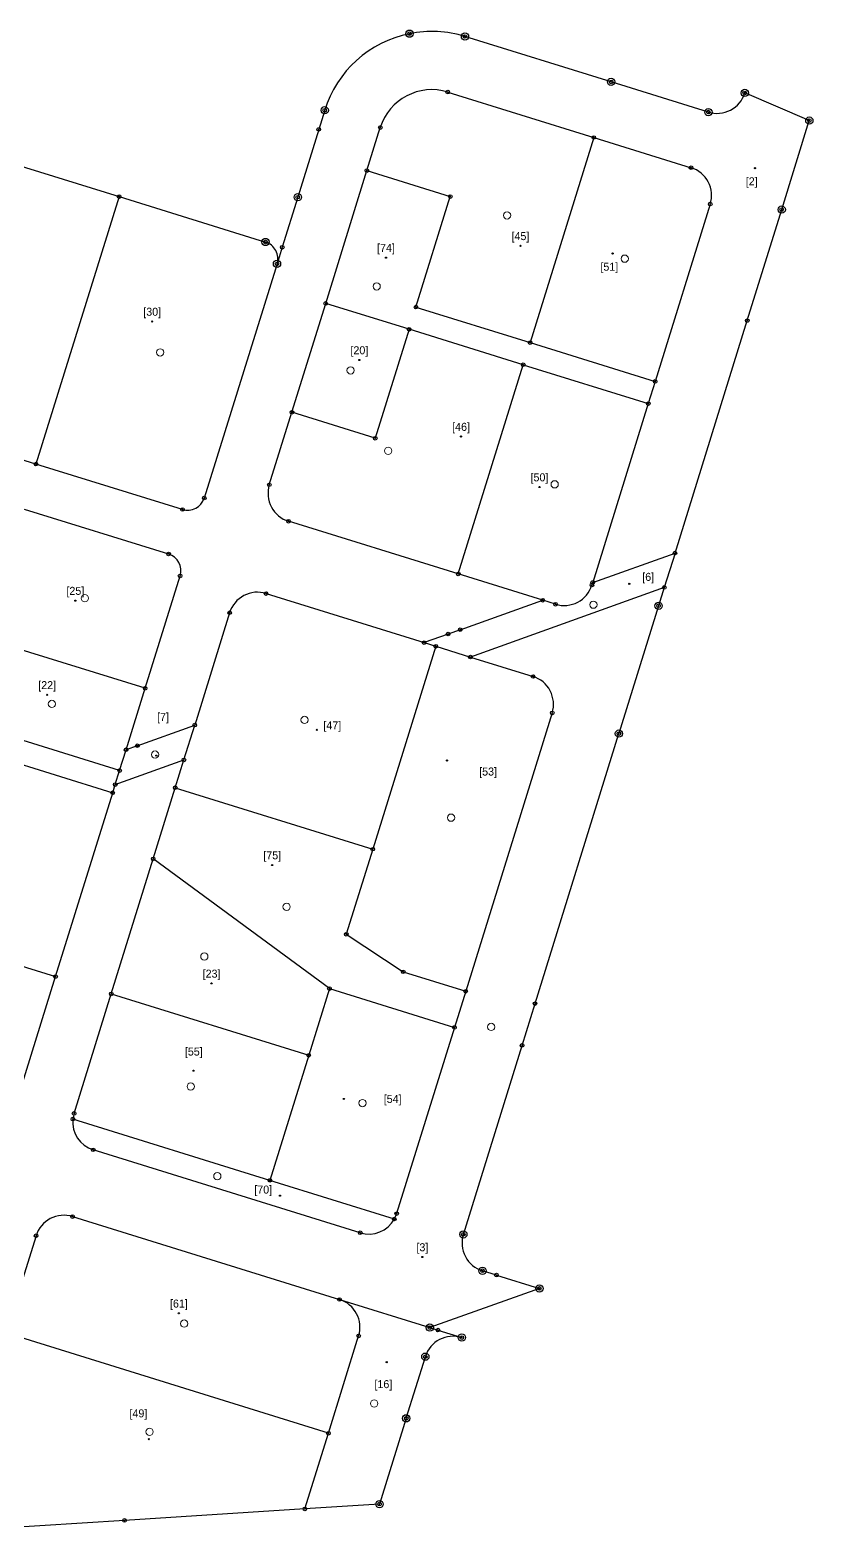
# Model space of a CAD drawing. Header units: metres. Extents: x 187012 to 187735, y 652446 to 653052.
# Drawn here: x 187466 to 187735, y 652536 to 653052 of the extents above; entities that cross this region are included whole.
import ezdxf
from ezdxf.enums import TextEntityAlignment as Align

# ---------------------------------------------------------------- set-up
doc = ezdxf.new("R2010")
doc.units = ezdxf.units.M
for name, color, linetype in [('C1603_1', 40, 'Continuous'), ('C1610_0', 6, 'Continuous'), ('C1650', 5, 'Continuous'), ('C1662', 3, 'Continuous'), ('Ud_NewPoints', 7, 'Continuous')]:
    doc.layers.add(name, color=color, linetype=linetype)
doc.layers.add('pcls011', color=4, linetype='Continuous', lineweight=0)
doc.styles.add('HEBTXT', font='HEBTXT.shx')

# ---------------------------------------------------------------- blocks, each defined once
blk = doc.blocks.new('C1610')
for radius in [1, 0.5]:
    blk.add_circle((0, 0, 1), radius)
at = {"color": 255}
blk.add_point((0, 0), dxfattribs=at)
at = {"style": 'HEBTXT'}
blk.add_attdef('POINT_NAME', text='', height=1.2, dxfattribs=at).set_placement((0, 1.5), align=Align.BOTTOM_CENTER)
blk.add_attdef('MARK_DESC', text='', height=1.2, dxfattribs=at).set_placement((0.03, -1.73), align=Align.TOP_CENTER)
at = {"style": 'HEBTXT', "flags": 1}
for tag, p in [('MARK', (0, -4.26)), ('SOURCE', (0, -7.26)), ('CLASS', (0, -5.76)), ('TOPO', (0, -8.76)), ('COMMENT', (0, -11.76)), ('HEIGHT', (0, -10.26))]:
    blk.add_attdef(tag, text='', height=1, dxfattribs=at).set_placement(p, align=Align.MIDDLE)
blk = doc.blocks.new('C1603')
at = {"color": 255}
blk.add_circle((0, 0), 0.1, dxfattribs=at)
at = {"style": 'HEBTXT', "width": 3}
blk.add_attdef('CROSS', text='', height=4, dxfattribs=at).set_placement((0, 1.5), align=Align.MIDDLE)
at = {"color": 0, "style": 'HEBTXT'}
blk.add_attdef('PARCEL_NAME', text='', height=2.7, dxfattribs=at).set_placement((0, 1.5), align=Align.MIDDLE)
at = {"style": 'HEBTXT', "flags": 1}
for tag, p in [('PARCEL_STATUS', (0, -2.5)), ('GUSH', (0, -1)), ('PARCEL_SOURCE', (0, -4)), ('LEGAL_AREA', (0, -5.5)), ('CALC_AREA', (0, -7)), ('PARCEL_PREVIOUS', (0, -8.5)), ('GUSH_PREVIOUS', (0, -10)), ('TABA_MIGRASH', (0, -13)), ('TABA_PLAN', (0, -11.5)), ('TABA_YEUD', (0, -14.5)), ('COMMENT', (0, -16))]:
    blk.add_attdef(tag, text='', height=1, dxfattribs=at).set_placement(p, align=Align.MIDDLE)
blk = doc.blocks.new('C1611')
blk.add_circle((0, 0), 0.5)
at = {"color": 255}
blk.add_point((0, 0), dxfattribs=at)
at = {"style": 'HEBTXT'}
blk.add_attdef('POINT_NAME', text='', height=1.2, dxfattribs=at).set_placement((0, 1.5), align=Align.BOTTOM_CENTER)
blk.add_attdef('MARK_DESC', text='', height=1.2, dxfattribs=at).set_placement((0, -1.51), align=Align.TOP_CENTER)
at = {"style": 'HEBTXT', "flags": 1}
for tag, p in [('MARK', (0, -4.22)), ('SOURCE', (0, -7.22)), ('CLASS', (0, -5.72)), ('TOPO', (0, -8.72)), ('COMMENT', (0, -11.72)), ('HEIGHT', (0, -10.22))]:
    blk.add_attdef(tag, text='', height=1, dxfattribs=at).set_placement(p, align=Align.MIDDLE)
blk = doc.blocks.new('MRK')
blk.add_circle((0, 0), 1)

msp = doc.modelspace()

# ---------------------------------------------------------------- linework, layer by layer
at = {"layer": 'C1650'}
for p, q in [((187665.79, 653034.11), (187615.59, 653049.71)), ((187699.22, 653023.73), (187665.79, 653034.11)), ((187733.91, 653020.81), (187711.74, 653030.31)), ((187567.4, 653024.37), (187565.36, 653017.8)), ((187724.42, 652990.24), (187733.91, 653020.81)), ((187565.36, 653017.8), (187558.13, 652994.51)), ((187440.69, 653012.15), (187496.74, 652994.73)), ((187496.74, 652994.73), (187547.05, 652979.1)), ((187558.13, 652994.51), (187552.78, 652977.32)), ((187712.56, 652952.09), (187724.42, 652990.24)), ((187552.78, 652977.32), (187551, 652971.59)), ((187687.76, 652872.25), (187712.56, 652952.09)), ((187687.76, 652872.25), (187684.08, 652860.42)), ((187684.08, 652860.42), (187682.12, 652854.12)), ((187682.12, 652854.12), (187668.48, 652810.2)), ((187639.65, 652717.43), (187668.48, 652810.2)), ((187635.2, 652703.11), (187639.65, 652717.43)), ((187615.03, 652638.17), (187635.2, 652703.11)), ((187626.38, 652624.17), (187621.61, 652625.65)), ((187626.38, 652624.17), (187641.15, 652619.58)), ((187641.15, 652619.58), (187603.51, 652606.14)), ((187603.51, 652606.14), (187606.31, 652605.28)), ((187606.31, 652605.28), (187614.49, 652602.73)), ((187595.39, 652574.97), (187601.97, 652596.15)), ((187595.39, 652574.97), (187586.23, 652545.49)), ((187560.59, 652543.85), (187498.59, 652539.89)), ((187586.23, 652545.49), (187560.59, 652543.85)), ((187498.59, 652539.89), (187436.59, 652535.93))]:
    msp.add_line(p, q, dxfattribs=at)
for points in [[(187596.52, 653050.68, 0.273944), (187567.4, 653024.37)], [(187615.59, 653049.71, 0.125969), (187596.52, 653050.68)], [(187699.22, 653023.73, 0.414254), (187711.74, 653030.31)], [(187551, 652971.59, 0.414221), (187547.05, 652979.1)], [(187615.03, 652638.17, 0.414214), (187621.61, 652625.65)], [(187614.49, 652602.73, 0.414211), (187601.97, 652596.15)]]:
    msp.add_lwpolyline(points, format="xyb", dxfattribs=at)
at = {"layer": 'C1662'}
for p, q in [((187609.66, 653030.61), (187659.86, 653015.01)), ((187581.9, 653003.63), (187586.5, 653018.43)), ((187659.86, 653015.01), (187637.97, 652944.57)), ((187659.86, 653015.01), (187693.28, 653004.63)), ((187567.73, 652958.01), (187581.9, 653003.63)), ((187581.9, 653003.63), (187610.55, 652994.73)), ((187496.74, 652994.73), (187468.18, 652902.82)), ((187598.75, 652956.75), (187610.55, 652994.73)), ((187699.87, 652992.11), (187680.94, 652931.22)), ((187551, 652971.59), (187526, 652891.14)), ((187556.1, 652920.59), (187567.73, 652958.01)), ((187596.38, 652949.11), (187567.73, 652958.01)), ((187598.75, 652956.75), (187637.97, 652944.57)), ((187596.38, 652949.11), (187584.75, 652911.69)), ((187635.6, 652936.93), (187596.38, 652949.11)), ((187637.97, 652944.57), (187680.94, 652931.22)), ((187613.26, 652865.05), (187635.6, 652936.93)), ((187635.6, 652936.93), (187678.57, 652923.58)), ((187680.94, 652931.22), (187678.57, 652923.58)), ((187468.18, 652902.82), (187412.14, 652920.24)), ((187548.36, 652895.68), (187556.1, 652920.59)), ((187584.75, 652911.69), (187556.1, 652920.59)), ((187678.57, 652923.58), (187659.49, 652862.17)), ((187518.49, 652887.2), (187468.18, 652902.82)), ((187464.08, 652887.33), (187513.74, 652871.92)), ((187613.26, 652865.05), (187554.95, 652883.17)), ((187659.49, 652862.17), (187687.76, 652872.25)), ((187505.69, 652825.77), (187517.7, 652864.41)), ((187642.29, 652856.03), (187613.26, 652865.05)), ((187547.23, 652858.34), (187601.55, 652841.46)), ((187684.08, 652860.42), (187617.46, 652836.52)), ((187659.49, 652862.17), (187659.2, 652861.25)), ((187613.93, 652845.91), (187642.29, 652856.03)), ((187646.69, 652854.66), (187642.29, 652856.03)), ((187534.72, 652851.76), (187522.72, 652813.15)), ((187505.69, 652825.77), (187450.3, 652842.98)), ((187609.79, 652844.42), (187601.55, 652841.46)), ((187613.93, 652845.91), (187609.79, 652844.42)), ((187605.55, 652840.22), (187583.89, 652770.51)), ((187601.55, 652841.46), (187605.55, 652840.22)), ((187605.55, 652840.22), (187617.46, 652836.52)), ((187617.46, 652836.52), (187638.97, 652829.83)), ((187499.15, 652804.68), (187505.69, 652825.77)), ((187645.56, 652817.32), (187615.84, 652721.69)), ((187496.92, 652797.53), (187441.53, 652814.74)), ((187502.99, 652806.06), (187522.72, 652813.15)), ((187518.99, 652801.16), (187522.72, 652813.15)), ((187439.15, 652807.1), (187494.54, 652789.89)), ((187496.92, 652797.53), (187499.15, 652804.68)), ((187502.99, 652806.06), (187499.15, 652804.68)), ((187495.42, 652792.69), (187518.99, 652801.16)), ((187495.42, 652792.69), (187496.92, 652797.53)), ((187516.02, 652791.59), (187518.99, 652801.16)), ((187494.54, 652789.89), (187495.42, 652792.69)), ((187508.44, 652767.18), (187516.02, 652791.59)), ((187516.02, 652791.59), (187583.89, 652770.51)), ((187474.92, 652726.73), (187494.54, 652789.89)), ((187583.89, 652770.51), (187574.8, 652741.26)), ((187494.02, 652720.79), (187508.44, 652767.18)), ((187569.01, 652722.63), (187508.44, 652767.18)), ((187419.53, 652743.94), (187474.92, 652726.73)), ((187574.8, 652741.26), (187594.36, 652728.37)), ((187461.56, 652683.76), (187474.92, 652726.73)), ((187594.36, 652728.37), (187615.84, 652721.69)), ((187481.27, 652679.73), (187494.02, 652720.79)), ((187494.02, 652720.79), (187561.89, 652699.71)), ((187569.01, 652722.63), (187561.89, 652699.71)), ((187569.01, 652722.63), (187611.99, 652709.27)), ((187615.84, 652721.69), (187611.99, 652709.27)), ((187611.99, 652709.27), (187592.11, 652645.29)), ((187561.89, 652699.71), (187548.54, 652656.73)), ((187548.54, 652656.73), (187480.87, 652677.76)), ((187579.59, 652638.71), (187487.85, 652667.21)), ((187591.32, 652643.44), (187548.54, 652656.73)), ((187480.73, 652644.29), (187572.47, 652615.79)), ((187468.21, 652637.71), (187457.83, 652604.29)), ((187572.47, 652615.79), (187603.51, 652606.14)), ((187568.67, 652569.85), (187457.83, 652604.29)), ((187568.67, 652569.85), (187579.05, 652603.27)), ((187560.59, 652543.85), (187568.67, 652569.85))]:
    msp.add_line(p, q, dxfattribs=at)
for points in [[(187609.66, 653030.61, 0.414201), (187586.5, 653018.43)], [(187699.87, 652992.11, 0.414214), (187693.28, 653004.63)], [(187548.36, 652895.68, 0.414214), (187554.95, 652883.17)], [(187518.49, 652887.2, 0.412726), (187526, 652891.14)], [(187517.7, 652864.41, 0.413033), (187513.74, 652871.92)], [(187547.23, 652858.34, 0.414214), (187534.72, 652851.76)], [(187646.69, 652854.66, 0.414213), (187659.2, 652861.25)], [(187645.56, 652817.32, 0.414214), (187638.97, 652829.83)], [(187480.87, 652677.76, 0.356394), (187487.85, 652667.21)], [(187481.27, 652679.73, 0.050382), (187480.87, 652677.76)], [(187480.73, 652644.29, 0.414214), (187468.21, 652637.71)], [(187579.59, 652638.71, 0.356394), (187591.32, 652643.44)], [(187591.32, 652643.44, 0.050382), (187592.11, 652645.29)], [(187579.05, 652603.27, 0.414212), (187572.47, 652615.79)]]:
    msp.add_lwpolyline(points, format="xyb", dxfattribs=at)

# ---------------------------------------------------------------- block references
at = {"layer": 'C1603_1'}
ref = msp.add_blockref('C1603', (187715.25, 653004.5), dxfattribs=dict(at, xscale=2, yscale=2, zscale=2))
ref.add_attrib('PARCEL_NAME', '[2]', dxfattribs={"layer": '0', "color": 0, "height": 2.75, "style": 'HEBTXT'}).set_placement((187714.12, 652999.61), align=Align.MIDDLE)
ref = msp.add_blockref('C1603', (187634.64, 652977.79), dxfattribs=dict(at, xscale=2, yscale=2, zscale=2))
ref.add_attrib('PARCEL_NAME', '[45]', dxfattribs={"layer": '0', "color": 0, "height": 2.75, "style": 'HEBTXT'}).set_placement((187634.64, 652980.79), align=Align.MIDDLE)
ref = msp.add_blockref('C1603', (187588.44, 652973.73), dxfattribs=dict(at, xscale=2, yscale=2, zscale=2))
ref.add_attrib('PARCEL_NAME', '[74]', dxfattribs={"layer": '0', "color": 0, "height": 2.75, "style": 'HEBTXT'}).set_placement((187588.44, 652976.73), align=Align.MIDDLE)
ref = msp.add_blockref('C1603', (187666.33, 652975.16), dxfattribs=dict(at, xscale=2, yscale=2, zscale=2))
ref.add_attrib('PARCEL_NAME', '[51]', dxfattribs={"layer": '0', "color": 0, "height": 2.75, "style": 'HEBTXT'}).set_placement((187665.19, 652970.27), align=Align.MIDDLE)
ref = msp.add_blockref('C1603', (187508.11, 652951.8), dxfattribs=dict(at, xscale=2, yscale=2, zscale=2))
ref.add_attrib('PARCEL_NAME', '[30]', dxfattribs={"layer": '0', "color": 0, "height": 2.75, "style": 'HEBTXT'}).set_placement((187508.11, 652954.8), align=Align.MIDDLE)
ref = msp.add_blockref('C1603', (187579.3, 652938.57), dxfattribs=dict(at, xscale=2, yscale=2, zscale=2))
ref.add_attrib('PARCEL_NAME', '[20]', dxfattribs={"layer": '0', "color": 0, "height": 2.75, "style": 'HEBTXT'}).set_placement((187579.3, 652941.57), align=Align.MIDDLE)
ref = msp.add_blockref('C1603', (187614.24, 652912.26), dxfattribs=dict(at, xscale=2, yscale=2, zscale=2))
ref.add_attrib('PARCEL_NAME', '[46]', dxfattribs={"layer": '0', "color": 0, "height": 2.75, "style": 'HEBTXT'}).set_placement((187614.24, 652915.26), align=Align.MIDDLE)
ref = msp.add_blockref('C1603', (187641.17, 652894.92), dxfattribs=dict(at, xscale=2, yscale=2, zscale=2))
ref.add_attrib('PARCEL_NAME', '[50]', dxfattribs={"layer": '0', "color": 0, "height": 2.75, "style": 'HEBTXT'}).set_placement((187641.17, 652897.92), align=Align.MIDDLE)
ref = msp.add_blockref('C1603', (187672.06, 652861.69), dxfattribs=dict(at, xscale=2, yscale=2, zscale=2))
ref.add_attrib('PARCEL_NAME', '[6]', dxfattribs={"layer": '0', "color": 0, "height": 2.75, "style": 'HEBTXT'}).set_placement((187678.55, 652863.71), align=Align.MIDDLE)
ref = msp.add_blockref('C1603', (187481.7, 652855.91), dxfattribs=dict(at, xscale=2, yscale=2, zscale=2))
ref.add_attrib('PARCEL_NAME', '[25]', dxfattribs={"layer": '0', "color": 0, "height": 2.75, "style": 'HEBTXT'}).set_placement((187481.7, 652858.91), align=Align.MIDDLE)
ref = msp.add_blockref('C1603', (187472.02, 652823.52), dxfattribs=dict(at, xscale=2, yscale=2, zscale=2))
ref.add_attrib('PARCEL_NAME', '[22]', dxfattribs={"layer": '0', "color": 0, "height": 2.75, "style": 'HEBTXT'}).set_placement((187472.02, 652826.52), align=Align.MIDDLE)
ref = msp.add_blockref('C1603', (187509.52, 652802.66), dxfattribs=dict(at, xscale=2, yscale=2, zscale=2))
ref.add_attrib('PARCEL_NAME', '[7]', dxfattribs={"layer": '0', "color": 0, "height": 2.75, "style": 'HEBTXT'}).set_placement((187511.83, 652815.61), align=Align.MIDDLE)
ref = msp.add_blockref('C1603', (187564.71, 652811.52), dxfattribs=dict(at, xscale=2, yscale=2, zscale=2))
ref.add_attrib('PARCEL_NAME', '[47]', dxfattribs={"layer": '0', "color": 0, "height": 2.75, "style": 'HEBTXT'}).set_placement((187570, 652812.7), align=Align.MIDDLE)
ref = msp.add_blockref('C1603', (187609.43, 652800.96), dxfattribs=dict(at, xscale=2, yscale=2, zscale=2))
ref.add_attrib('PARCEL_NAME', '[53]', dxfattribs={"layer": '0', "color": 0, "height": 2.75, "style": 'HEBTXT'}).set_placement((187623.53, 652796.84), align=Align.MIDDLE)
ref = msp.add_blockref('C1603', (187549.36, 652765.06), dxfattribs=dict(at, xscale=2, yscale=2, zscale=2))
ref.add_attrib('PARCEL_NAME', '[75]', dxfattribs={"layer": '0', "color": 0, "height": 2.75, "style": 'HEBTXT'}).set_placement((187549.36, 652768.06), align=Align.MIDDLE)
ref = msp.add_blockref('C1603', (187528.51, 652724.39), dxfattribs=dict(at, xscale=2, yscale=2, zscale=2))
ref.add_attrib('PARCEL_NAME', '[23]', dxfattribs={"layer": '0', "color": 0, "height": 2.75, "style": 'HEBTXT'}).set_placement((187528.51, 652727.39), align=Align.MIDDLE)
ref = msp.add_blockref('C1603', (187522.33, 652694.4), dxfattribs=dict(at, xscale=2, yscale=2, zscale=2))
ref.add_attrib('PARCEL_NAME', '[55]', dxfattribs={"layer": '0', "color": 0, "height": 2.75, "style": 'HEBTXT'}).set_placement((187522.4, 652700.64), align=Align.MIDDLE)
ref = msp.add_blockref('C1603', (187573.95, 652684.68), dxfattribs=dict(at, xscale=2, yscale=2, zscale=2))
ref.add_attrib('PARCEL_NAME', '[54]', dxfattribs={"layer": '0', "color": 0, "height": 2.75, "style": 'HEBTXT'}).set_placement((187590.74, 652684.36), align=Align.MIDDLE)
ref = msp.add_blockref('C1603', (187552.02, 652651.48), dxfattribs=dict(at, xscale=2, yscale=2, zscale=2))
ref.add_attrib('PARCEL_NAME', '[70]', dxfattribs={"layer": '0', "color": 0, "height": 2.75, "style": 'HEBTXT'}).set_placement((187546.26, 652653.22), align=Align.MIDDLE)
ref = msp.add_blockref('C1603', (187600.96, 652630.4), dxfattribs=dict(at, xscale=2, yscale=2, zscale=2))
ref.add_attrib('PARCEL_NAME', '[3]', dxfattribs={"layer": '0', "color": 0, "height": 2.75, "style": 'HEBTXT'}).set_placement((187600.96, 652633.4), align=Align.MIDDLE)
ref = msp.add_blockref('C1603', (187517.29, 652611.05), dxfattribs=dict(at, xscale=2, yscale=2, zscale=2))
ref.add_attrib('PARCEL_NAME', '[61]', dxfattribs={"layer": '0', "color": 0, "height": 2.75, "style": 'HEBTXT'}).set_placement((187517.29, 652614.05), align=Align.MIDDLE)
ref = msp.add_blockref('C1603', (187588.69, 652594.24), dxfattribs=dict(at, xscale=2, yscale=2, zscale=2))
ref.add_attrib('PARCEL_NAME', '[16]', dxfattribs={"layer": '0', "color": 0, "height": 2.75, "style": 'HEBTXT'}).set_placement((187587.55, 652586.38), align=Align.MIDDLE)
ref = msp.add_blockref('C1603', (187506.98, 652567.81), dxfattribs=dict(at, xscale=2, yscale=2, zscale=2))
ref.add_attrib('PARCEL_NAME', '[49]', dxfattribs={"layer": '0', "color": 0, "height": 2.75, "style": 'HEBTXT'}).set_placement((187503.37, 652576.34), align=Align.MIDDLE)
at = {"layer": 'C1610_0', "xscale": 1.25, "yscale": 1.25, "zscale": 1.25}
for p in [(187596.52, 653050.68), (187615.59, 653049.71), (187665.79, 653034.11), (187711.74, 653030.31), (187567.4, 653024.37), (187699.22, 653023.73), (187733.91, 653020.81), (187558.13, 652994.51), (187724.42, 652990.24), (187547.05, 652979.1), (187551, 652971.59), (187682.12, 652854.12), (187668.48, 652810.2), (187615.03, 652638.17), (187621.61, 652625.65), (187641.15, 652619.58), (187603.51, 652606.14), (187614.49, 652602.73), (187601.97, 652596.15), (187595.39, 652574.97), (187586.23, 652545.49)]:
    msp.add_blockref('C1610', p, dxfattribs=at)
at = {"layer": 'pcls011', "xscale": 1.25, "yscale": 1.25, "zscale": 1.25}
for p in [(187630.04, 652988.24), (187670.48, 652973.38), (187585.25, 652963.85), (187510.83, 652941.18), (187576.29, 652935), (187589.2, 652907.34), (187646.4, 652895.85), (187484.95, 652856.74), (187659.71, 652854.5), (187473.65, 652820.4), (187560.47, 652814.9), (187509.09, 652802.99), (187610.81, 652781.33), (187554.29, 652750.69), (187526.02, 652733.65), (187624.6, 652709.43), (187521.34, 652688.97), (187580.35, 652683.28), (187530.49, 652658.15), (187519.11, 652607.51), (187584.4, 652580.05), (187507.21, 652570.32)]:
    msp.add_blockref('MRK', p, dxfattribs=at)
at = {"layer": 'Ud_NewPoints', "xscale": 1.25, "yscale": 1.25, "zscale": 1.25}
for p in [(187609.66, 653030.61, 200), (187565.36, 653017.8), (187586.5, 653018.43, 200), (187659.86, 653015.01, 200), (187581.9, 653003.63, 200), (187693.28, 653004.63, 200), (187496.74, 652994.73, 200), (187610.55, 652994.73, 200), (187699.87, 652992.11, 200), (187552.78, 652977.32), (187567.73, 652958.01, 200), (187598.75, 652956.75, 200), (187712.56, 652952.09), (187596.38, 652949.11, 200), (187637.97, 652944.57, 200), (187635.6, 652936.93, 200), (187680.94, 652931.22, 200), (187556.1, 652920.59, 200), (187678.57, 652923.58, 200), (187584.75, 652911.69, 200), (187468.18, 652902.82, 200), (187548.36, 652895.68, 200), (187526, 652891.14, 200), (187518.49, 652887.2, 200), (187554.95, 652883.17, 200), (187513.74, 652871.92, 200), (187687.76, 652872.25), (187517.7, 652864.41, 200), (187613.26, 652865.05, 200), (187547.23, 652858.34, 200), (187659.2, 652861.25, 200), (187659.49, 652862.17), (187684.08, 652860.42, 200), (187642.29, 652856.03, 200), (187646.69, 652854.66, 200), (187534.72, 652851.76, 200), (187609.79, 652844.42), (187613.93, 652845.91), (187601.55, 652841.46, 200), (187605.55, 652840.22, 200), (187617.46, 652836.52, 200), (187638.97, 652829.83, 200), (187505.69, 652825.77, 200), (187645.56, 652817.32, 200), (187522.72, 652813.15, 200), (187502.99, 652806.06), (187499.15, 652804.68, 200), (187518.99, 652801.16, 200), (187496.92, 652797.53, 200), (187495.42, 652792.69, 200), (187516.02, 652791.59, 200), (187494.54, 652789.89, 200), (187583.89, 652770.51, 200), (187508.44, 652767.18, 200), (187574.8, 652741.26, 200), (187474.92, 652726.73, 200), (187594.36, 652728.37, 200), (187494.02, 652720.79, 200), (187569.01, 652722.63, 200), (187615.84, 652721.69, 200), (187639.65, 652717.43), (187611.99, 652709.27, 200), (187635.2, 652703.11), (187561.89, 652699.71, 200), (187480.87, 652677.76, 200), (187481.27, 652679.73, 200), (187487.85, 652667.21, 200), (187548.54, 652656.73, 200), (187480.73, 652644.29, 200), (187591.32, 652643.44, 200), (187592.11, 652645.29, 200), (187468.21, 652637.71, 200), (187579.59, 652638.71, 200), (187626.38, 652624.17), (187572.47, 652615.79, 200), (187606.31, 652605.28), (187579.05, 652603.27, 200), (187568.67, 652569.85, 200), (187560.59, 652543.85, 200), (187498.59, 652539.89)]:
    msp.add_blockref('C1611', p, dxfattribs=at)

doc.saveas('drawing.dxf')
